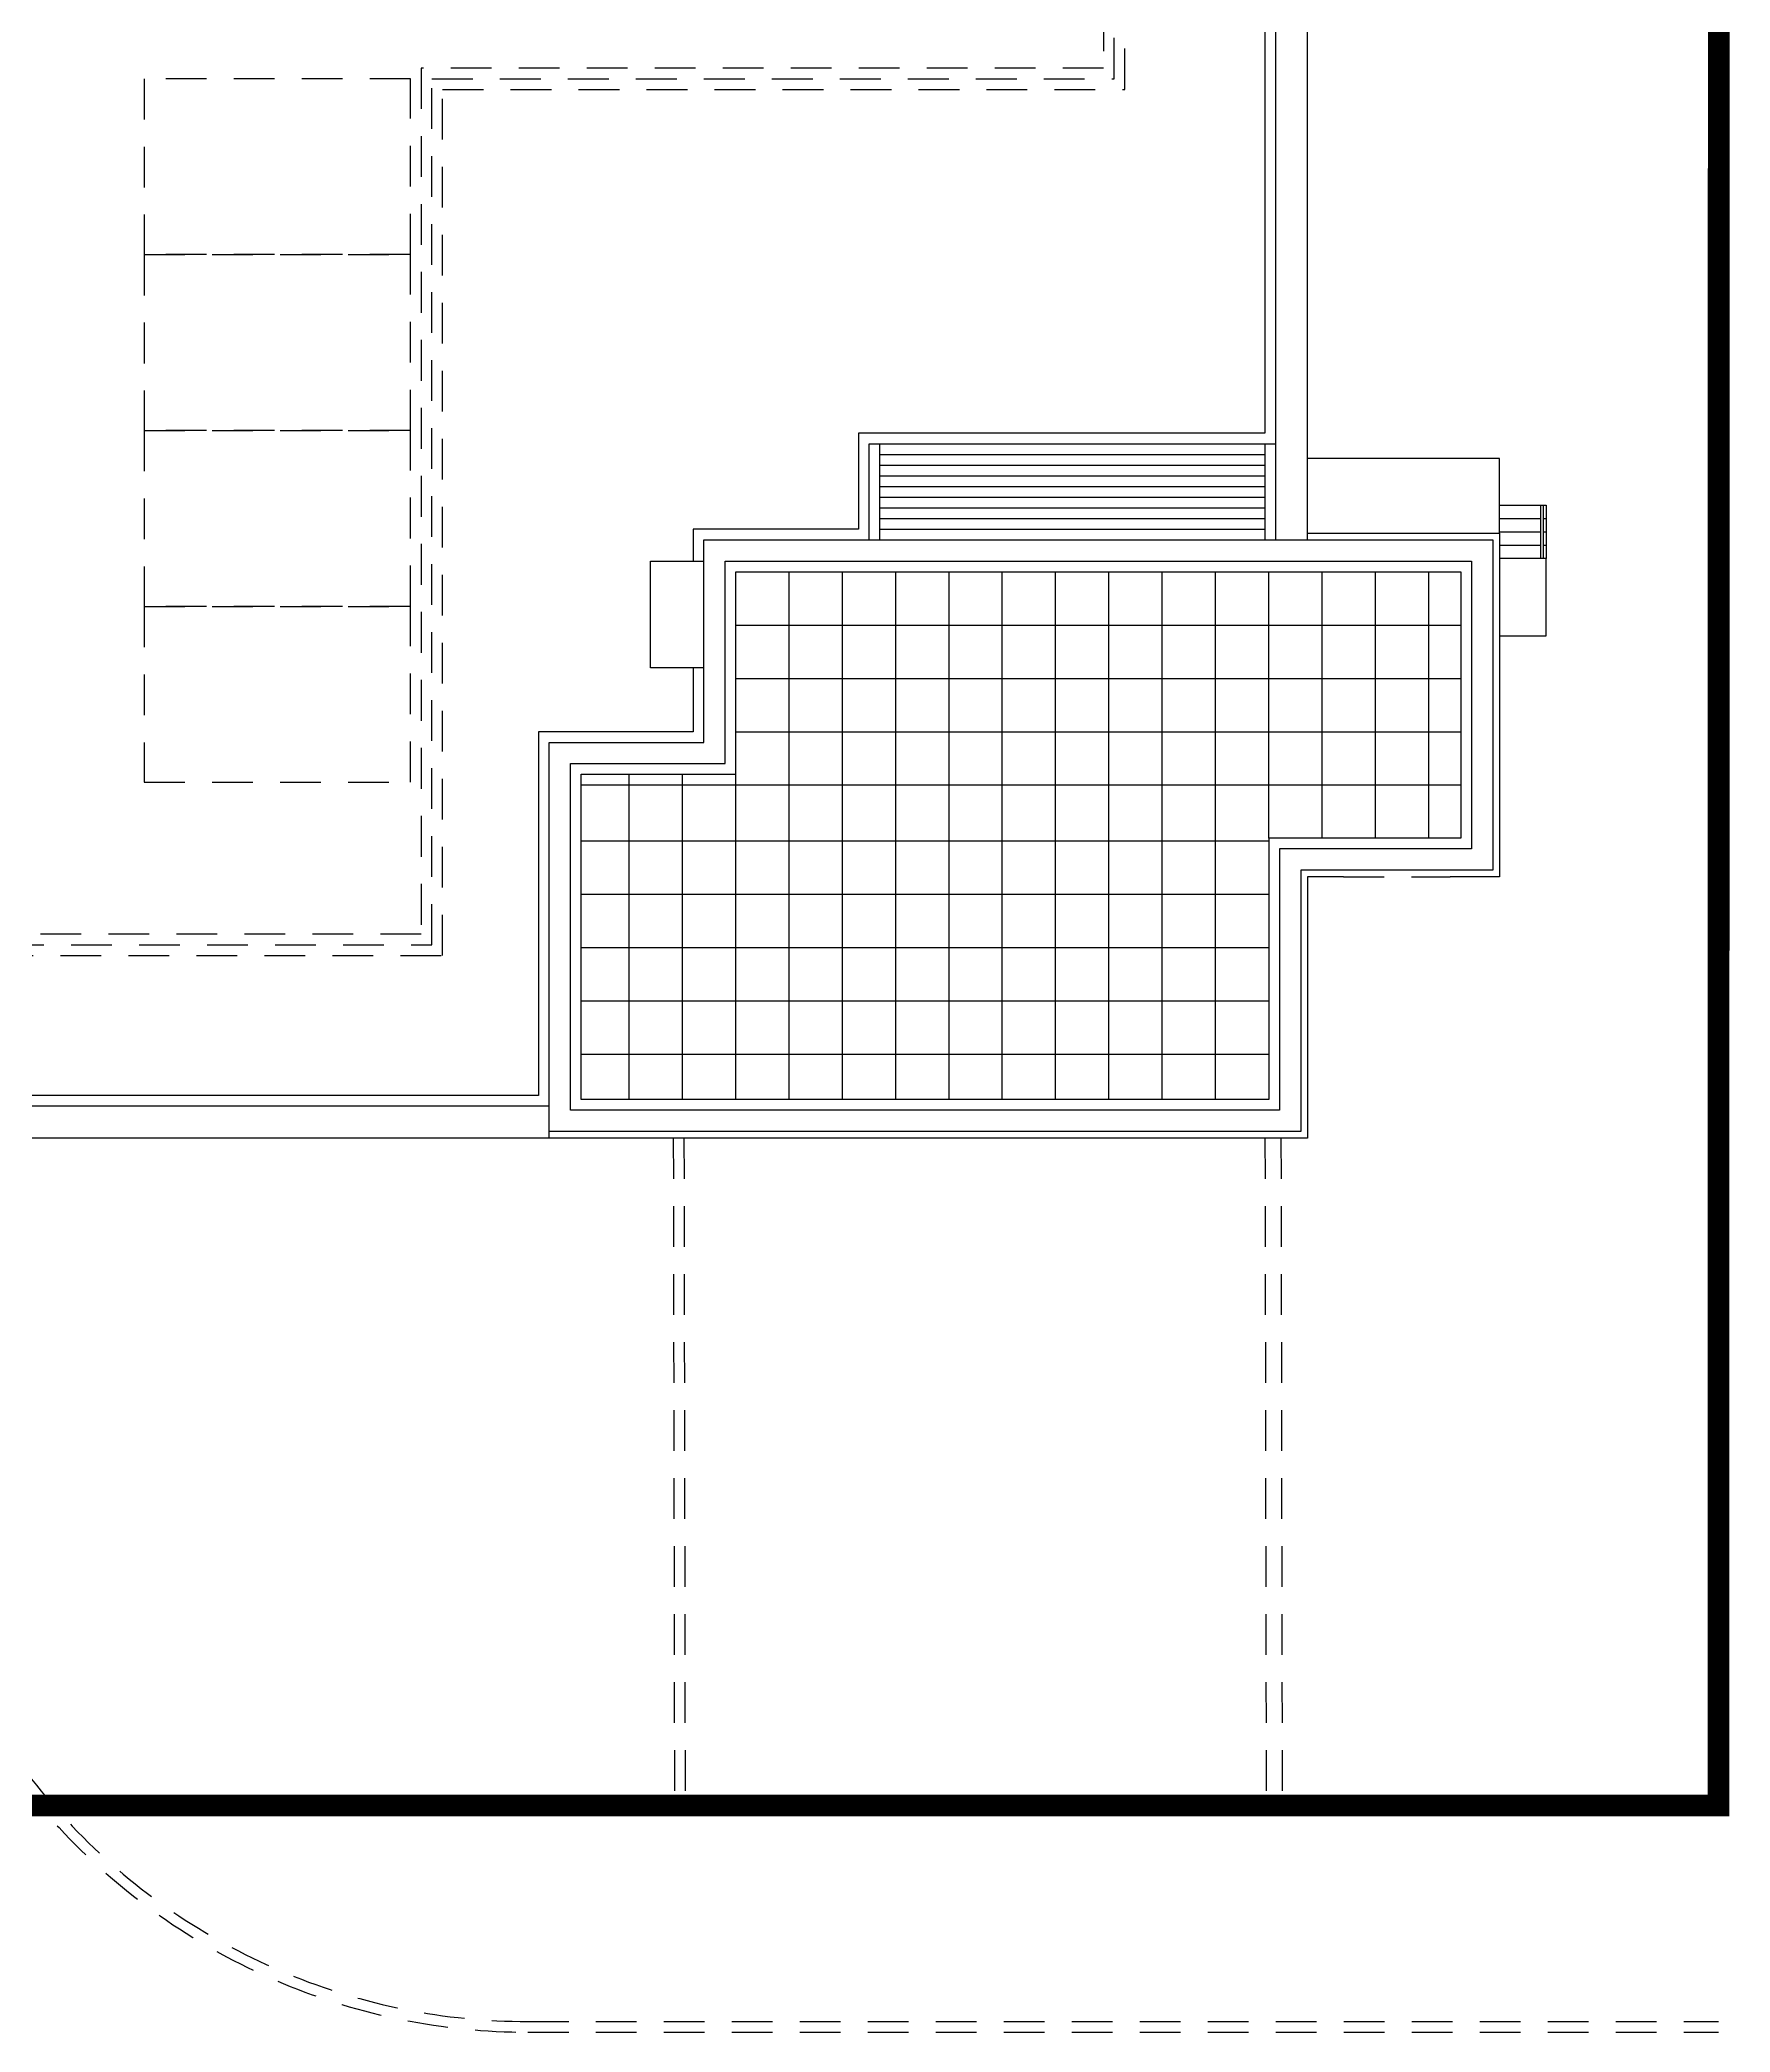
# Model space of a CAD drawing. Header units: millimetres. Extents: x 3775 to 244986, y 1861 to 55808.
# Drawn here: x 79351 to 80179, y 22423 to 23400 of the extents above; entities that cross this region are included whole.
import ezdxf
from ezdxf.enums import TextEntityAlignment as Align

# ---------------------------------------------------------------- set-up
doc = ezdxf.new("R2010")
doc.units = ezdxf.units.MM
doc.header["$LTSCALE"] = 100
doc.header["$MEASUREMENT"] = 0
doc.linetypes.add('-HID', pattern=[2.5, 1.5, -1])
doc.linetypes.add('HIDDEN', pattern=[2, 1, -1])
doc.layers.get('0').update_dxf_attribs({"linetype": 'CONTINUOUS'})
for name, color, linetype in [('ELE2', 3, 'CONTINUOUS'), ('ELE3', 6, 'CONTINUOUS'), ('ELE6', 8, 'CONTINUOUS'), ('ELE9', 9, 'CONTINUOUS'), ('FIN(패널-T75 글라스울)', 6, 'CONTINUOUS'), ('HAT-252', 252, 'CONTINUOUS'), ('IHC', 3, 'CONTINUOUS'), ('LAND-2', 4, 'CONTINUOUS'), ('LAND-3', 9, 'CONTINUOUS'), ('TEXT(AXIS)', 2, 'CONTINUOUS'), ('트렌치', 9, 'CONTINUOUS')]:
    doc.layers.add(name, color=color, linetype=linetype)
doc.styles.add('MAP_맑은고딕', font='malgun_0.ttf')

# ---------------------------------------------------------------- blocks, each defined once
blk = doc.blocks.new('소화전(H)')
at = {"layer": 'IHC'}
h = blk.add_hatch(color=3, dxfattribs=at)
h.dxf.hatch_style = 1
h.paths.add_polyline_path([(-2.78, 0), (2.78, -1.8), (2.78, 0)])
at = {"linetype": 'HIDDEN', "ltscale": 0.2}
for points in [[(-2.78, -4.44), (-5.75, -4.44), (-5.75, 1), (-2.78, 1)], [(2.78, 1), (3.78, 1), (3.78, -4.44), (2.78, -4.44)]]:
    blk.add_lwpolyline(points, dxfattribs=at)
at = {"layer": 'IHC', "color": 3}
for p, q in [((2.78, -1.8), (-2.78, 0)), ((-2.78, -1.8), (2.78, -1.8))]:
    blk.add_line(p, q, dxfattribs=at)
blk.add_lwpolyline([(2.78, -1.8), (-2.78, -1.8), (-2.78, 0), (2.78, 0)], close=True, dxfattribs=at)
for centre in [(-1.95, -2.63), (0.05, -2.63), (2.08, -2.63)]:
    blk.add_circle(centre, 0.83, dxfattribs=at)
blk.add_arc((-3.78, -0.9), 1, 313.176, 226.824, dxfattribs=at)
at = {"layer": 'IHC', "color": 2, "style": 'MAP_맑은고딕'}
for s, p in [('L', (-1.84, -2.62)), ('B', (0.06, -2.62)), ('P', (2, -2.58))]:
    blk.add_text(s, height=1.38, rotation=180, dxfattribs=at).set_placement(p, align=Align.MIDDLE_CENTER)
blk = doc.blocks.new('A$C5041cb64')
at = {"xscale": 100, "yscale": 100, "zscale": 100, "rotation": 270}
blk.add_blockref('소화전(H)', (-302558, 75636), dxfattribs=at)
blk = doc.blocks.new('KEY PLAN_계단실G')
at = {"layer": 'ELE2', "color": 253, "ltscale": 0.1}
for points in [[(-151.41, -294.98), (-163.17, -294.98), (-163.17, -1936.48), (-151.41, -1936.48), (-151.41, -294.98)], [(-430.22, -2156.49), (-3627.47, -2156.49), (-3627.47, -396.9)], [(-430.22, -2144.73), (-3615.71, -2144.73), (-3615.71, -396.9), (-3627.47, -396.9)], [(-430.22, -2156.49), (-430.22, -2144.73)]]:
    blk.add_lwpolyline(points, dxfattribs=at)
at = {"layer": 'ELE3', "color": 253, "ltscale": 0.1}
for points in [[(-151.41, -1934.03), (-80.85, -1934.03), (-80.85, -2060.45), (-98.98, -2060.45)], [(-138.18, -2060.45), (-151.41, -2060.45), (-151.41, -2156.49), (-430.22, -2156.49)]]:
    blk.add_lwpolyline(points, dxfattribs=at)
at = {"layer": 'ELE6', "color": 253, "ltscale": 0.1}
for points in [[(-312.62, -1901.2), (-163.17, -1901.2)], [(-80.85, -1934.03), (-80.85, -1906.59), (-151.41, -1906.59)], [(-80.85, -1923.74), (-63.7, -1923.74)], [(-65.66, -1943.34), (-65.66, -1923.74)], [(-64.68, -1943.34), (-64.68, -1923.74)], [(-63.7, -1923.74), (-63.7, -1943.34)], [(-80.85, -1928.64), (-65.66, -1928.64)], [(-80.85, -1933.54), (-65.66, -1933.54)], [(-64.68, -1928.64), (-63.7, -1928.64)], [(-64.68, -1933.54), (-63.7, -1933.54)], [(-80.85, -1938.44), (-65.66, -1938.44)], [(-64.68, -1938.44), (-63.7, -1938.44)], [(-80.85, -1971.76), (-63.7, -1971.76), (-63.7, -1943.34), (-80.85, -1943.34)]]:
    blk.add_lwpolyline(points, dxfattribs=at)
at = {"layer": 'ELE6', "color": 253, "ltscale": 5}
for points in [[(-308.7, -1905.12), (-167.09, -1905.12)], [(-308.7, -1909.04), (-167.09, -1909.04)], [(-308.7, -1912.96), (-167.09, -1912.96)], [(-308.7, -1916.88), (-167.09, -1916.88)], [(-308.7, -1920.8), (-167.09, -1920.8)], [(-308.7, -1924.72), (-167.09, -1924.72)], [(-308.7, -1928.64), (-167.09, -1928.64)], [(-308.7, -1932.56), (-167.09, -1932.56)]]:
    blk.add_lwpolyline(points, dxfattribs=at)
at = {"layer": 'ELE9', "color": 253, "linetype": '-HID', "ltscale": 0.1}
for points in [[(-481.18, -1831.62), (-481.18, -1766.94), (-579.18, -1766.94), (-579.18, -1831.62)], [(-481.18, -1896.3), (-481.18, -1831.62), (-579.18, -1831.62), (-579.18, -1896.3)], [(-481.18, -1960.98), (-481.18, -1896.3), (-579.18, -1896.3), (-579.18, -1960.98)], [(-481.18, -2025.66), (-481.18, -1960.98), (-579.18, -1960.98), (-579.18, -2025.66)]]:
    blk.add_lwpolyline(points, close=True, dxfattribs=at)
at = {"layer": 'LAND-2', "color": 253, "linetype": '-HID', "ltscale": 0.1}
for points in [[(-3609.34, -1770.86), (-884.94, -1770.86), (-884.94, -2089.36), (-469.42, -2089.36), (-469.42, -1770.86), (-218.54, -1770.86), (-218.54, -933.94), (-243.53, -933.94)], [(-881.02, -1766.94), (-881.02, -2085.44), (-473.34, -2085.44), (-473.34, -1766.94), (-222.46, -1766.94), (-222.46, -937.86), (-243.53, -937.86)]]:
    blk.add_lwpolyline(points, dxfattribs=at)
at = {"layer": 'LAND-3', "color": 1, "ltscale": 0.1, "const_width": 8}
blk.add_lwpolyline([(-4087.27, -2401.89), (-0.28, -2401.89), (0, 0), (-2016.7, -0.2)], dxfattribs=at)
at = {"layer": 'LAND-3', "color": 253, "linetype": '-HID', "ltscale": 0.1}
for points in [[(-673.72, -2156.49), (-673.26, -2250.01, 0.414214), (-438.06, -2485.21), (-0.28, -2485.21)], [(-669.8, -2156.49), (-669.34, -2250.01, 0.414214), (-438.06, -2481.29), (-0.28, -2481.29)]]:
    blk.add_lwpolyline(points, format="xyb", dxfattribs=at)
for points in [[(-384.6, -2156.49), (-384.16, -2401.89)], [(-380.68, -2156.49), (-380.24, -2401.89)], [(-167.04, -2156.49), (-166.6, -2401.89)], [(-161.16, -2156.49), (-160.72, -2401.89)]]:
    blk.add_lwpolyline(points, dxfattribs=at)
at = {"layer": '트렌치', "color": 253, "ltscale": 0.1}
for points in [[(-377.3, -220.5), (-377.3, -298.9), (-316.54, -298.9), (-316.54, -334.18), (-167.09, -334.18), (-167.09, -1897.28), (-316.54, -1897.28), (-316.54, -1932.56), (-377.3, -1932.56), (-377.3, -2007.04), (-434.14, -2007.04), (-434.14, -2140.81), (-3611.79, -2140.81), (-3611.79, -400.82)], [(-163.17, -1936.48), (-163.17, -2010.96)]]:
    blk.add_lwpolyline(points, dxfattribs=at)
at = {"layer": '트렌치', "color": 253, "linetype": '-HID', "ltscale": 0.1}
blk.add_lwpolyline([(-256.27, -941.78), (-226.38, -941.78), (-226.38, -1763.02), (-477.26, -1763.02), (-477.26, -2081.52), (-877.1, -2081.52), (-877.1, -1763.02), (-3609.34, -1763.02)], dxfattribs=at)
at = {"color": 253, "linetype": '-HID', "ltscale": 0.1, "xscale": 0.01959999999999999, "yscale": 0.01959999999999999, "zscale": 0.01959999999999999}
blk.add_blockref('A$C5041cb64', (5774.31, -3468.65), dxfattribs=at)
at = {"color": 253}
blk.add_wipeout([(-392.98, -1944.38), (-392.98, -1983.58), (-373.38, -1983.58), (-373.38, -1944.38)], dxfattribs=at)
at = {"color": 253, "ltscale": 0.1}
blk.add_wipeout([(-153.86, -2154.04), (-430.22, -2154.04), (-430.22, -2010.96), (-373.38, -2010.96), (-373.38, -1936.48), (-83.3, -1936.48), (-83.3, -2058), (-153.86, -2058)], dxfattribs=at)
at = {"layer": 'ELE2', "color": 253, "ltscale": 0.1}
blk.add_lwpolyline([(-373.38, -1983.58), (-392.98, -1983.58), (-392.98, -1944.38), (-373.38, -1944.38)], dxfattribs=at)
at = {"layer": 'ELE6', "color": 253, "ltscale": 0.1}
for points in [[(-312.62, -1936.48), (-312.62, -1901.2)], [(-308.7, -1936.48), (-308.7, -1901.2)]]:
    blk.add_lwpolyline(points, dxfattribs=at)
at = {"layer": 'ELE6', "color": 253, "ltscale": 5}
blk.add_lwpolyline([(-167.09, -1901.26), (-167.09, -1936.48)], dxfattribs=at)
at = {"layer": 'FIN(패널-T75 글라스울)', "color": 253, "linetype": '-HID', "ltscale": 0.1}
blk.add_lwpolyline([(-138.18, -2060.45), (-98.98, -2060.45)], dxfattribs=at)
at = {"layer": 'HAT-252', "color": 253, "ltscale": 0.1}
for points in [[(-342.02, -2142.28), (-342.02, -1948.24)], [(-322.42, -2142.28), (-322.42, -1948.24)], [(-302.82, -2142.28), (-302.82, -1948.24)], [(-283.22, -2142.28), (-283.22, -1948.24)], [(-263.62, -2142.28), (-263.62, -1948.24)], [(-244.02, -2142.28), (-244.02, -1948.24)], [(-224.42, -2142.28), (-224.42, -1948.24)], [(-204.82, -2142.28), (-204.82, -1948.24)], [(-185.22, -2142.28), (-185.22, -1948.24)], [(-165.62, -2046.24), (-165.62, -1948.24)], [(-146.02, -2046.24), (-146.02, -1948.24)], [(-126.42, -2046.24), (-126.42, -1948.24)], [(-106.82, -2046.24), (-106.82, -1948.24)], [(-361.62, -1967.84), (-95.06, -1967.84)], [(-361.62, -1987.44), (-95.06, -1987.44)], [(-361.62, -2007.04), (-95.06, -2007.04)], [(-418.46, -2026.64), (-95.06, -2026.64)], [(-400.82, -2142.28), (-400.82, -2022.72)], [(-381.22, -2142.28), (-381.22, -2022.72)], [(-361.62, -2142.28), (-361.62, -2022.72)], [(-418.46, -2047.22), (-165.62, -2047.22)], [(-418.46, -2066.82), (-165.62, -2066.82)], [(-418.46, -2086.42), (-165.62, -2086.42)], [(-418.46, -2106.02), (-165.62, -2106.02)], [(-418.46, -2125.62), (-165.62, -2125.62)]]:
    blk.add_lwpolyline(points, dxfattribs=at)
at = {"layer": 'TEXT(AXIS)', "color": 253, "ltscale": 0.1}
for points in [[(-153.86, -2154.04), (-430.22, -2154.04), (-430.22, -2010.96), (-373.38, -2010.96), (-373.38, -1936.48), (-83.3, -1936.48), (-83.3, -2058), (-153.86, -2058)], [(-161.7, -2050.16), (-161.7, -2146.2), (-422.38, -2146.2), (-422.38, -2018.8), (-365.54, -2018.8), (-365.54, -1944.32), (-91.14, -1944.32), (-91.14, -2050.16)]]:
    blk.add_lwpolyline(points, close=True, dxfattribs=at)
at = {"layer": '트렌치', "color": 253, "ltscale": 0.1}
blk.add_lwpolyline([(-165.62, -2046.24), (-165.62, -2142.28), (-418.46, -2142.28), (-418.46, -2022.72), (-361.62, -2022.72), (-361.62, -1948.24), (-95.06, -1948.24), (-95.06, -2046.24)], close=True, dxfattribs=at)

msp = doc.modelspace()

# ---------------------------------------------------------------- block references
at = {"xscale": 1.333333333333333, "yscale": 1.333333333333333, "zscale": 1.333333333333333}
msp.add_blockref('KEY PLAN_계단실G', (80173.84, 25736.86), dxfattribs=at)

doc.saveas('drawing.dxf')
